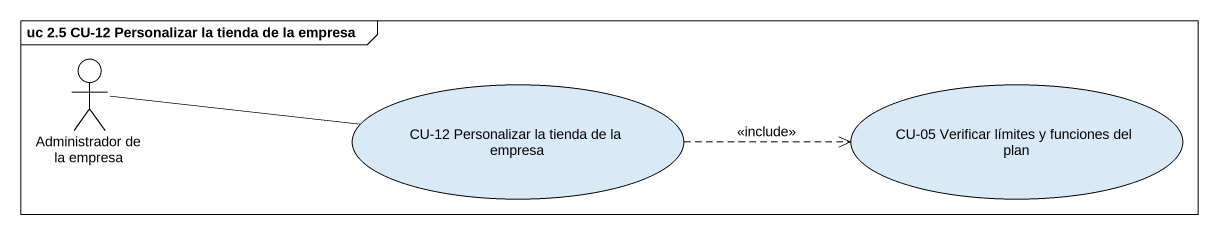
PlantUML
@startuml
mainframe uc 2.5 CU-12 Personalizar la tienda de la empresa
actor "Administrador de la empresa" as Administrador_de_la_empresa
usecase "CU-12 Personalizar la tienda de la empresa" as CU_12_Personalizar_la
usecase "CU-05 Verificar límites y funciones del plan" as CU_05_Verificar_límites_y
Administrador_de_la_empresa -right- CU_12_Personalizar_la
CU_12_Personalizar_la .right.> CU_05_Verificar_límites_y : <<include>>
@enduml
